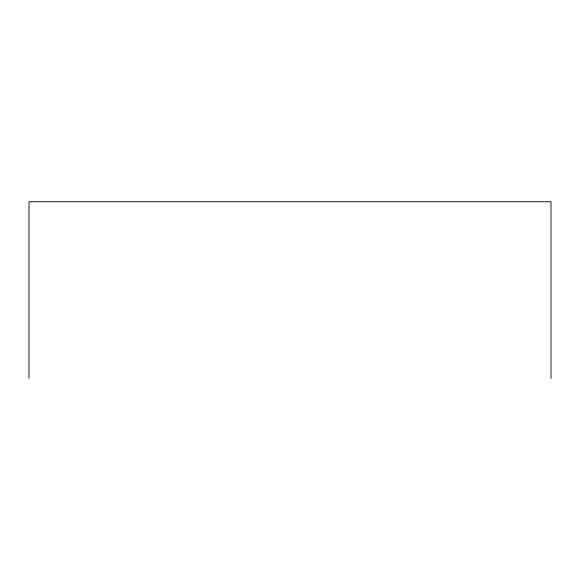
<?xml version="1.0" encoding="UTF-8"?>
<svg xmlns="http://www.w3.org/2000/svg" width="580" height="580" viewBox="0 0 580 580"><rect width="100%" height="100%" fill="white"/><g stroke="black" fill="none" stroke-linecap="round" stroke-linejoin="round"><path stroke-width="0.87" d="M551 378.247L551 201.753L29 201.753L29 378.247"/></g></svg>
